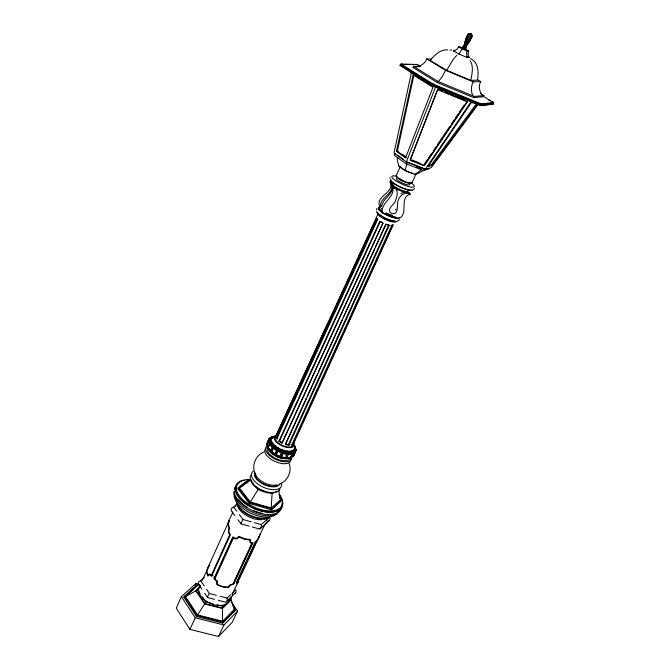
<?xml version="1.0" encoding="UTF-8"?>
<svg xmlns="http://www.w3.org/2000/svg" width="670" height="670" viewBox="0 0 670 670"><rect width="100%" height="100%" fill="white"/><g stroke="black" fill="none" stroke-linecap="round" stroke-linejoin="round"><path stroke-width="1" d="M250.714 479.226L239.391 488.003L250.371 502.023L271.216 507.969L272.095 493.463L273.653 492.132M278.167 448.104C272.623 461.53 274.658 451.932 278.167 448.104L279.206 448.691C271.032 456.957 282.07 461.437 282.514 450.14L283.636 450.508C283.737 452.552 281.651 458.272 280.697 456.906L283.636 450.508M279.541 457.107L280.831 453.799M237.431 583.093L259.659 535.799L259.893 534.116M237.867 582.431L238.302 579.793M232.029 594.935L237.657 582.9L237.942 581.133M232.9 511.897C231.376 516.997 225.865 522.575 229.065 528.061C228.361 530.096 227.976 532.943 229.768 534.559L211.326 575.363L213.186 575.857M423.365 170.406L418.005 173.496L414.805 174.435L405.107 170.683L406.933 163.447M228.294 523.01L228.889 521.26L207.348 568.847L206.586 571.929L207.8 576.175L209.308 574.609L211.586 576.309L230.447 534.635C228.445 533.01 228.554 530.121 229.517 527.977L228.16 523.865M411.464 72.469L393.968 153.028L406.347 161.956L425.274 169.317L431.279 167.592L478.104 104.386M413.122 74.831L432.988 87.276L405.559 157.886L396.431 151.336L413.122 74.831L413.985 74.873L397.285 151.328L406.414 157.869M492.701 101.806L493.723 102.996L493.363 104.068L480.641 105.592L432.309 85.651L399.906 65.216L401.079 64.144L417.494 64.555M465.834 49.999L465.859 49.882A6.248 5.687 -57.4 0 1 467.124 44.789A39.178 36.004 -62.7 0 0 471.781 36.976A2.58 2.345 -59.1 0 0 470.7 33.701A2.58 2.37 -71.6 0 0 467.493 35.016A39.136 36.272 -67.4 0 0 464.628 43.651A6.248 5.745 -73.4 0 1 461.588 47.939L465.834 49.999A6.265 5.779 -71.8 0 1 467.107 44.857A38.667 35.133 -74.8 0 0 471.764 37.076A2.58 2.37 -71.6 0 0 470.7 33.701A2.58 2.345 -59.1 0 0 467.467 35.116A38.642 34.731 -56.2 0 0 464.611 43.718A6.265 5.729 -58.7 0 1 461.555 48.047M376.289 209.928L376.9 208.579M447.635 49.831C440.324 49.237 434.537 55.2 430.173 60.384L446.697 70.308L470.734 80.367C472.023 74.052 473.941 66.514 470.089 60.794M390.032 178.254L390.2 177.583M432.309 85.651L433.599 83.8M214.919 578.746L233.487 537.918L234.81 538.772L236.845 538.839L239.106 537.106L244.533 539.266L249.877 540.07L249.927 542.432L251.099 543.244L252.289 543.085L233.436 583.62L230.229 584.902L228.051 587.18L222.775 586.501L218.638 585.044L217.474 584.416L217.356 581.527L214.919 578.746L214.911 576.845L233.001 537.03L234.818 538.136L236.569 538.236L237.984 537.566L238.788 536.318L244.759 538.772L250.63 539.585L250.521 542.072L251.56 542.733L253.076 542.516L233.822 583.88L230.488 585.237L228.353 587.64L222.566 586.979L216.728 584.592L216.77 581.635L214.132 578.704L214.132 577.113A3.878 3.057 -3.4 0 1 215.681 577.682M237.532 582.691L237.708 582.096L236.284 582.816L255.53 541.544L257.029 540.43M295.361 452.409L296.048 450.433L295.21 448.389L294.599 450.14L295.361 452.409L293.803 455.759L294.49 453.766M294.691 451.505L295.654 448.959M462.66 48.014L458.682 46.825L456.798 49.463L453.389 50.811L458.983 54.044L466.956 57.427L469.226 57.536L467.97 54.211L468.724 51.104L465.164 49.078M406.347 161.956L435.768 86.489M410.509 158.832L437.761 89.252L442.51 91.212M437.761 89.252L410.224 160.314L424.169 165.75L467.367 101.865L467.208 101.396L424.169 165.75M459.955 47.461L460.164 46.942M267.506 444.687L266.777 443.909L268.293 440.542L270.521 439.579L271.208 437.862L272.179 438.373M269.424 440.425L270.471 437.912L271.208 437.862M266.777 443.909L269.08 438.607L270.152 438.616L270.471 437.912M268.293 440.542L269.08 438.607M431.497 59.102L426.69 58.918C425.14 63.642 420.107 66.682 415.341 67.034M458.682 46.825L462.241 48.86L458.983 54.044M420.207 66.389L413.423 66.288L412.913 67.452L437.393 82.603L473.598 97.594L483.371 96.715L483.907 95.584L480.407 93.473M198.848 584.366L195.9 583.604L181.377 596.677L176.277 608.218L189.945 629.398L218.529 636.5L232.197 622.363L237.557 611.065L231.653 602.606M232.632 605.211L235.564 609.424L235.086 610.437L222.649 623.083L196.544 616.5L183.907 597.322L184.367 596.292L197.566 584.366L199.568 584.885M250.48 480.147L248.553 479.578L238.294 487.685L237.833 488.706L249.374 503.488L271.342 509.744L281.031 501.143L281.5 500.138L279.549 497.743M195.062 585.488L195.9 583.604M426.69 58.918L445.617 70.308L442.158 76.765L438.548 81.355M197.566 584.366L197.106 585.379L183.907 597.322M200.121 586.719L197.248 589.34L196.486 591.032L204.953 603.603L222.172 608.008L230.463 599.818L231.242 598.143L228.478 600.873M199.191 587.029L200.029 585.17M202.122 580.505L209.333 565.43M235.455 506.21L236.728 503.371M248.553 479.578L248.101 480.591L239.416 487.458M395.258 153.53L394.421 155.381L405.945 163.706L423.549 170.548L429.169 168.915M268.084 441.446L269.6 438.088L273.042 436.405L274.415 437.049M270.521 439.579L271.551 439.947L271.551 440.558L269.75 440.416L269.432 441.128L268.302 441.287L266.777 444.662L268.268 447.719L267.506 445.391L267.941 448.423L269.767 449.696L268.435 449.243L268.762 448.531L268.117 448.037L270.906 451.01L270.579 451.722L272.439 452.56L271.744 452.761L271.392 451.555L272.933 448.163L274.658 446.346L276.04 445.952M269.6 438.088L270.638 438.138L270.956 437.426L273.661 436.421M267.59 447.158L269.114 443.774L268.302 441.287M273.042 436.405L272.724 437.108L271.836 436.991M267.941 448.423L269.642 444.645L271.015 443.548L272.665 443.289L271.258 442.451L269.114 443.774M270.412 450.692L273.167 446.019L274.549 445.45L275.353 446.153M437.393 82.603L437.929 81.413L413.423 66.288M378.089 213.906L276.358 435.014L327.772 323.267M189.945 629.398L195.221 617.765L181.377 596.677M396.188 175.649L400.476 166.202M196.544 616.5L197.014 615.462L184.367 596.292M271.635 451.856L274.549 445.45M214.132 578.704L233.076 537.013M249.374 503.488L249.843 502.458L238.294 487.685M204.953 603.603L205.732 601.903L202.34 596.878M405.945 163.706L406.791 161.839L424.403 168.698L423.549 170.548M288.904 445.274L288.443 444.612L285.412 444.026L285.487 444.612L288.904 445.274L389.186 225.463L388.675 224.994L385.937 224.165L375.493 247.004M291.693 445.039L391.59 225.773L392.93 225.413L293.427 443.959L291.693 445.039L290.914 444.403M293.854 442.208L295.554 438.415M296.442 436.522L301.592 425.149M302.48 423.264L308.929 409.052M309.808 407.159L316.265 392.947M317.144 391.054L333.099 356.005M333.97 354.112L346.474 326.65M347.336 324.757L353.802 310.562M354.665 308.669L370.611 273.653M371.473 271.76L377.939 257.556M378.801 255.664L393.022 224.433M276.693 454.185L279.206 448.691M281.961 443.171L383.005 222.892L282.296 442.744L281.961 443.171L278.896 441.161L379.773 221.402L382.779 223.093M285.847 443.079L306.299 398.34M307.17 396.439L317.613 373.592M318.484 371.691L342.42 319.339M343.291 317.438L349.815 303.158M350.686 301.257L374.622 248.905M285.487 444.612L385.937 224.165M288.443 444.612L388.675 224.994M275.856 436.731L376.398 218.269L377.537 219.71L276.769 438.9L275.856 436.731L276.878 437.041L277.673 438.959M276.878 437.041L377.352 218.621M278.896 441.161L279.574 440.969L380.342 221.393L382.118 222.398M281.676 451.965L282.514 450.14M284.331 458.272L285.579 457.769L287.137 454.386L287.011 453.339L283.259 452.526M285.839 455.885L287.941 451.32L286.919 451.22L287.338 452.627L283.586 451.815M411.958 182.793L415.869 174.317M283.971 457.61L285.889 458.431L286.216 457.719L290.194 457.711L291.752 454.344L291.651 452.593L290.68 451.195M286.216 457.719L286.835 457.886L288.393 454.511L287.941 451.32M293.946 445.835L293.887 444.746M285.889 458.431L289.021 458.263L289.348 457.56M294.457 453.004L296.006 449.671L294.457 446.639L294.783 445.935L293.435 445.391M289.272 458.012L293.318 456.295L296.048 450.433M291.14 457.476L292.698 454.109L292.53 452.384L294.566 451.295L293.234 450.064L293.628 449.629L294.599 450.14M295.294 448.95L295.621 448.247L294.783 445.935M292.204 453.088L294.566 451.295M234.207 581.351L252.113 542.851M292.396 456.438L292.723 455.734M222.172 608.008L225.028 604.281M271.342 509.744L281.5 500.138M231.167 596.786L229.441 600.488A16.557 10.259 24.6 0 1 208.948 602.724A16.557 10.259 24.6 0 1 200.154 585.513M265.153 524.024L258.57 537.642M266.911 520.255L268.234 517.433M222.649 623.083L235.564 609.424M218.529 636.5L223.939 624.993L237.557 611.065M473.598 97.594L474.151 96.421L483.907 95.584M482.107 94.788C479.184 91.254 478.28 85.634 480.758 81.589L473.221 81.857C470.926 85.969 470.792 91.346 472.811 95.559M468.724 51.104L467.283 51.004L466.588 52.62L466.956 57.427M257.716 539.367L259.659 535.799M446.697 70.308L453.389 59.086L456.881 55.191M209.308 565.329L207.348 568.847M257.716 539.241L255.756 541.72L236.912 582.113L238.034 581.51L237.004 583.863L237.657 582.9M250.371 502.023L258.092 489.41L256.225 487.073M229.927 598.285L231.117 599.985L234.525 609.156L222.591 621.257L197.566 614.934L204.618 603.93L195.824 590.856L200.305 586.761M424.52 163.798L427.427 159.485M428.591 157.76L431.505 153.455M433.256 150.867L436.17 146.554M437.334 144.829L449.562 126.722M451.312 124.134L454.227 119.83M455.391 118.104L458.297 113.791M459.469 112.066L464.126 105.165M425.274 169.317L471.471 101.22M395.426 210.011L396.012 209.157M414.487 188.588L413.457 189.702M399.546 219.634L398.449 220.857M427.879 165.658L431.405 164.669L476.362 103.917M474.058 102.636L471.044 102.962L427.854 166.579L432.259 165.339L477.241 104.595M228.646 521.377L229.324 520.498L228.813 522.433M275.94 455.533L276.283 455.097L275.236 454.52M421.597 169.15L419.102 171.637L414.805 174.435M222.591 621.257L222.507 608.502L231.117 599.985M226.401 601.769L235.404 592.908M218.37 600.345L225.212 602.112A3.3 1.893 83.7 0 0 227.088 598.092L230.597 594.659M232.004 593.277L235.513 589.843A3.191 2.496 -4.5 0 1 234.617 593.469M197.566 614.934L185.431 596.56L198.069 585.111M252.222 526.963L259.265 528.931L261.501 526.913M265.973 522.868L267.464 521.52A3.3 2.697 -6.1 0 0 269.466 517.248L261.283 524.61A3.384 2.06 85.7 0 1 259.265 528.931M260.546 528.471L269.29 520.556M201.804 589.031L198.906 584.759A3.224 2.538 -2.8 0 1 200.707 580.739L204.367 577.44M271.216 507.969L280.428 499.828L278.678 490.08M234.877 515.599L231.745 511.461A3.342 2.73 -4 0 1 233.679 507.131L236.016 505.214M239.391 488.003L250.614 480.063L253.109 483.179M400.844 193.538L404.161 192.081A8.626 1.96 24.6 0 0 407.645 191.386M185.431 596.56L195.824 590.856M280.169 483.857C287.773 480.641 292.204 471.236 289.08 463.439M289.901 458.046L291.936 456.94L291.216 456.965M292.698 454.109L294.875 452.945L294.239 451.999M291.45 451.01L292.229 451.647L294.163 450.617M270.638 438.138L272.028 437.451M263.762 452.108C255.982 455.114 251.778 464.628 254.642 472.442A13.844 7.035 24.6 0 0 264.508 484.728A13.844 7.035 24.6 0 0 279.884 483.807M416.74 64.462L400.509 64.328L432.837 84.487L481.177 104.453L493.723 102.996M396.715 218.621C410.476 217.088 397.913 196.88 410.3 194.384L409.63 193.111L406.941 192.089M410.3 194.384L406.707 193.019C402.226 193.303 398.834 197.181 397.863 201.352C397.025 206.059 398.809 216.561 390.635 212.993C386.222 208.353 394.856 204.802 395.576 200.188C397.327 196.394 398.114 191.654 395.895 187.885L392.285 186.503C393.692 190.121 390.066 193.195 388.307 195.967C386.414 198.27 383.826 200.129 382.821 203.043C382.067 203.521 381.439 208.035 380.677 206.151C379.387 196.645 397.645 192.977 389.965 181.796L392.645 182.81M408.239 193.354L409.63 193.111M493.463 103.992L480.851 105.5L432.326 85.475M480.641 105.592L481.177 104.453L480.482 103.172M285.445 458.381L289.021 458.263M286.835 457.886L290.194 457.711M288.393 454.511L291.752 454.344M288.51 452.744L291.651 452.593M288.184 453.456L291.316 453.297M288.401 451.99L291.391 451.848M470.734 80.367L477.375 80.165C478.882 72.494 478.698 62.369 470.507 58.591M396.431 151.336L398.24 151.32M449.913 50.057L451.605 50.099M273.93 436.212L274.507 436.245M292.262 456.236L293.318 456.295M453.389 50.811L454.964 50.912M402.201 64.253L401.079 64.144L433.138 84.118L481.052 103.917L493.505 102.493L483.681 96.547M281.291 456.806L285.579 457.769M280.764 457.51L284.708 458.322M283.109 453.515L287.137 454.386M283.703 451.103L287.279 451.881M197.014 615.462L223.127 622.053M195.221 617.765L223.939 624.993M204.618 603.93L222.507 608.502M204.702 593.302L207.6 597.573L214.45 599.332M205.732 601.903L212.826 603.729M216.879 604.767L222.951 606.325M206.528 589.265L209.442 593.528L216.301 595.303M220.221 596.317L227.088 598.092M461.588 47.939L462.183 48.098A6.239 4.229 -69.8 0 0 462.794 47.57M238.017 519.744L241.158 523.881L249.207 526.126M239.358 514.568L243.135 519.526L251.2 521.788M254.223 522.634L261.283 524.61M249.843 502.458L271.819 508.723M258.092 489.41L264.097 491.144M270.094 492.885L272.095 493.463M386.088 224.525L389.186 225.463M279.574 456.538L280.697 456.906M392.285 186.503L392.896 187.759L396.523 189.133M390.568 183.011L393.248 184.041M397.327 157.458L397.369 160.306L398.75 166.034L400.677 166.788M411.874 159.954L419.294 162.852M410.132 159.803L424.06 165.239M416.103 167.014L420.685 168.798M444.411 91.999L453.917 95.91M455.809 96.698L465.315 100.609M437.895 89.721L467.367 101.865M437.929 81.413L474.151 96.421M417.686 64.856L420.534 66.037M445.617 70.308L473.221 81.857M462.241 48.86L467.283 51.004M278.871 449.118L282.48 450.701M278.511 449.729L282.296 451.387M278.184 450.441L281.97 452.108M277.673 451.287L281.735 453.062M276.124 454.679L280.177 456.454M275.898 455.441L279.675 457.091M392 224.953L392.93 225.413M292.455 443.448L293.427 443.959M467.627 56.615L469.226 57.536M271.668 437.401L272.598 437.945M477.316 79.546L480.758 81.589M488.472 99.813L490.222 100.868M399.906 65.216L432.301 85.584M415.718 75.953L426.087 82.444M427.812 83.524L430.408 85.14M390.803 225.271L391.59 225.773M279.574 440.969L282.296 442.744M465.859 49.882L465.307 49.521A6.239 4.079 -61.2 0 1 466.337 45.367M274.658 446.346L277.732 448.481M274.089 446.823L277.313 449.068M273.762 447.535L276.986 449.779M272.933 448.163L276.392 450.567M271.819 451.815L275.035 454.059M271.392 451.555L274.842 453.958M271.492 452.526L274.809 454.897M402.394 154.293L404.889 156.077M397.729 155.314L403.491 159.468M398.75 166.034L405.107 170.683M431.405 164.669L432.259 165.339M294.457 446.639L296.006 449.671M211.326 575.363L209.283 573.93L207.792 575.287L206.796 571.46M271.735 443.23L273.787 445.583M271.015 443.548L273.167 446.019M270.688 444.26L272.849 446.731M269.642 444.645L271.953 447.3M268.762 448.531L270.906 451.01M268.435 449.243L270.881 451.99M267.188 446.094L267.648 446.639M295.621 448.247L294.381 445.517M267.188 445.391L267.64 445.96M233.679 507.131L236.837 511.269M233.353 607.464L234.525 609.156M200.707 580.739L204.199 585.856M197.248 589.34L200.07 593.528M406.045 191.746L406.707 193.019M292.229 451.647L292.53 452.384M389.965 181.796C395.501 193.136 374.019 195.757 380.099 207.365M392.896 187.759C394.898 197.801 379.706 203.018 382.57 213.345M270.529 440.249L271.258 442.451M269.75 440.416L270.512 442.728M269.432 441.128L270.194 443.44M267.883 447.376L268.36 448.85M396.305 189.091L396.506 190.431M233.771 582.289L233.822 583.88M228.319 586.032L228.353 587.64M217.448 581.058L217.474 584.416M276.392 491.504A14.254 7.32 24.6 0 1 261.668 490.951A14.254 7.32 24.6 0 1 251.183 480.231M280.068 489.033A16.197 8.291 24.6 0 1 260.772 489.586A16.197 8.291 24.6 0 1 251.325 474.603M281.685 483.924A16.214 8.258 24.6 0 1 263.394 487.257A16.214 8.258 24.6 0 1 253.193 471.186M278.251 484.98A13.199 6.7 24.6 0 1 263.084 483.656A13.199 6.7 24.6 0 1 255.203 472.769M277.003 484.753A13.207 6.692 24.6 0 1 263.637 482.442A13.207 6.692 24.6 0 1 255.446 473.338M290.747 459.042A14.003 6.8 24.6 0 1 275.135 461.513A14.003 6.8 24.6 0 1 266.149 448.029M291.643 457.124A14.011 6.775 24.6 0 1 276.032 459.57A14.011 6.775 24.6 0 1 267.02 446.103M289.85 458.238A12.261 5.929 24.6 0 1 276.358 458.766A12.261 5.929 24.6 0 1 267.472 448.222M288.159 458.414A12.269 5.913 24.6 0 1 275.805 456.119A12.269 5.913 24.6 0 1 268.109 447.861M287.187 458.322A11.834 5.703 24.6 0 1 269.047 449.738M286.123 457.543A11.842 5.695 24.6 0 1 284.423 457.493M275.027 454.218A11.842 5.695 24.6 0 1 271.291 451.27M265.295 518.965A17.269 9.28 24.6 0 1 263.771 519.409M262.054 519.66A17.269 9.28 24.6 0 1 237.783 506.679M270.387 516.444A19.288 10.318 24.6 0 1 250.287 516.026A19.288 10.318 24.6 0 1 236.217 501.185M268.025 517.341A19.296 10.31 24.6 0 1 248.31 514.233A19.296 10.31 24.6 0 1 236.518 500.515M278.251 511.369A23.844 12.655 24.6 0 1 251.493 513.563A23.844 12.655 24.6 0 1 234.718 491.922M279.566 510.607A24.715 13.065 24.6 0 1 252.942 512.391A24.715 13.065 24.6 0 1 234.266 491.311M281.358 508.455A25.468 13.425 24.6 0 1 255.907 511.989A25.468 13.425 24.6 0 1 234.19 491.211M234.333 489.368A25.468 13.425 24.6 0 1 234.877 487.685M278.887 494.577A25.494 13.383 24.6 0 1 273.561 512.106A25.494 13.383 24.6 0 1 241.275 500.247A25.494 13.383 24.6 0 1 241.728 480.926M242.599 480.675A25.494 13.383 24.6 0 1 244.483 480.306M282.095 502.55A24.756 12.998 24.6 0 1 254.709 508.513A24.756 12.998 24.6 0 1 238.009 483.74M279.407 494.452A24.765 12.981 24.6 0 1 270.144 510.892A24.765 12.981 24.6 0 1 238.386 494.401A24.765 12.981 24.6 0 1 250.848 479.628M262.204 513.346A24.731 13.04 24.6 0 1 260.153 512.877M259.131 512.6A24.731 13.04 24.6 0 1 252.984 510.364M247.197 507.274A24.731 13.04 24.6 0 1 238.302 499.468M391.154 221.184A9.213 2.353 24.6 0 1 388.064 220.229M387.243 219.911A9.213 2.353 24.6 0 1 384.748 218.797M383.952 218.395A9.213 2.353 24.6 0 1 379.48 215.413M293.678 442.627A10.837 5.109 24.6 0 1 289.046 447.669A10.837 5.109 24.6 0 1 276.3 441.957A10.837 5.109 24.6 0 1 276.643 434.989M294.004 445.382A12.537 5.946 24.6 0 1 288.636 451.27A12.537 5.946 24.6 0 1 273.871 444.662A12.537 5.946 24.6 0 1 274.298 436.564M294.323 449.109A12.537 5.946 24.6 0 1 280.588 449.553A12.537 5.946 24.6 0 1 271.451 438.867M272.464 437.636A12.537 5.946 24.6 0 1 274.172 436.848M293.234 443.909A9.765 4.606 24.6 0 1 282.405 445.458A9.765 4.606 24.6 0 1 276.048 436.212M410.635 182.801A7.42 1.625 24.6 0 1 403.315 181.277A7.42 1.625 24.6 0 1 397.126 176.679M409.713 184.083A7.412 1.633 24.6 0 1 402.494 183.077A7.412 1.633 24.6 0 1 396.699 178.178M410.216 182.34A12.353 2.73 24.6 0 1 411.305 187.148A12.353 2.73 24.6 0 1 394.839 180.071A12.353 2.73 24.6 0 1 395.819 176.151M412.862 189.744A12.336 2.764 24.6 0 1 400.668 187.273A12.336 2.764 24.6 0 1 390.392 179.56M411.816 190.02A11.817 2.647 24.6 0 1 393.952 183.412M393.315 182.952A11.817 2.647 24.6 0 1 390.87 179.769M408.064 190.473A8.626 1.951 24.6 0 1 399.638 189.367A8.626 1.951 24.6 0 1 392.922 183.614M404.152 192.072A8.626 1.96 24.6 0 1 395.359 188.245M393.834 187.215A8.626 1.96 24.6 0 1 392.503 184.526M392.402 215.43A8.534 2.136 24.6 0 1 386.389 212.943M381.423 209.023A8.534 2.136 24.6 0 1 381.372 208.395M395.576 216.971A10.98 2.747 24.6 0 1 385.593 213.244M381.339 210.522A10.98 2.747 24.6 0 1 381.012 206.728M396.958 218.018A10.971 2.755 24.6 0 1 382.863 212.758M382.168 212.306A10.971 2.755 24.6 0 1 379.371 207.759M399.186 217.507A11.465 2.873 24.6 0 1 386.372 214.869A11.465 2.873 24.6 0 1 378.952 207.533M397.678 220.757A11.449 2.906 24.6 0 1 386.222 218.797A11.449 2.906 24.6 0 1 376.833 211.326M395.082 221.05A10.469 2.663 24.6 0 1 387.151 218.931M386.305 218.562A10.469 2.663 24.6 0 1 378.483 213.537M396.297 221.435A10.469 2.672 24.6 0 1 384.572 219.065A10.469 2.672 24.6 0 1 377.821 212.323M207.6 597.573A3.333 0.637 -57 0 1 209.442 593.528M241.158 523.881A3.409 0.695 -57.8 0 1 243.135 519.526M468.414 34.614A2.58 1.75 -69.2 0 1 470.893 33.835A2.58 1.75 -69.2 0 1 471.169 36.9A38.19 25.343 -69.8 0 1 466.764 44.764A6.298 4.305 -69.6 0 0 465.24 49.84M470.29 33.793A2.588 0.67 -66.6 0 1 470.826 34.237A2.588 0.67 -66.6 0 1 470.164 36.498A37.905 9.564 -66.7 0 1 466.178 44.53A6.306 1.658 -66.7 0 0 464.226 49.446M470.817 34.446A2.588 0.586 -64.4 0 0 470.382 33.852A2.588 0.586 -64.4 0 0 469.008 35.971A37.889 8.392 -64.3 0 0 465.499 44.22A6.306 1.449 -64.3 0 1 463.079 48.918M471.445 35.996A2.58 1.692 -61.8 0 0 470.482 33.642A2.58 1.692 -61.8 0 0 468.02 35.468A38.165 24.438 -61.3 0 0 464.93 43.927A6.298 4.154 -61.5 0 1 462.107 48.407M464.972 43.751A39.748 27.621 -68.5 0 1 465.39 42.294M464.687 44.614A6.239 4.229 -69.8 0 1 463.875 46.23M407.888 182.726A6.817 1.491 24.6 0 1 406.514 182.366M404.956 181.821A6.817 1.491 24.6 0 1 399.069 178.731M410.048 182.542A6.817 1.491 24.6 0 1 409.713 182.81M411.841 182.207A8.66 1.893 24.6 0 1 403.415 181.017A8.66 1.893 24.6 0 1 396.64 175.322M413.574 173.564A8.693 1.817 24.6 0 1 405.727 170.523M405.082 170.18A8.693 1.817 24.6 0 1 401.196 167.534M401.958 179.853A6.817 1.491 24.6 0 1 400.509 179.032"/></g></svg>
